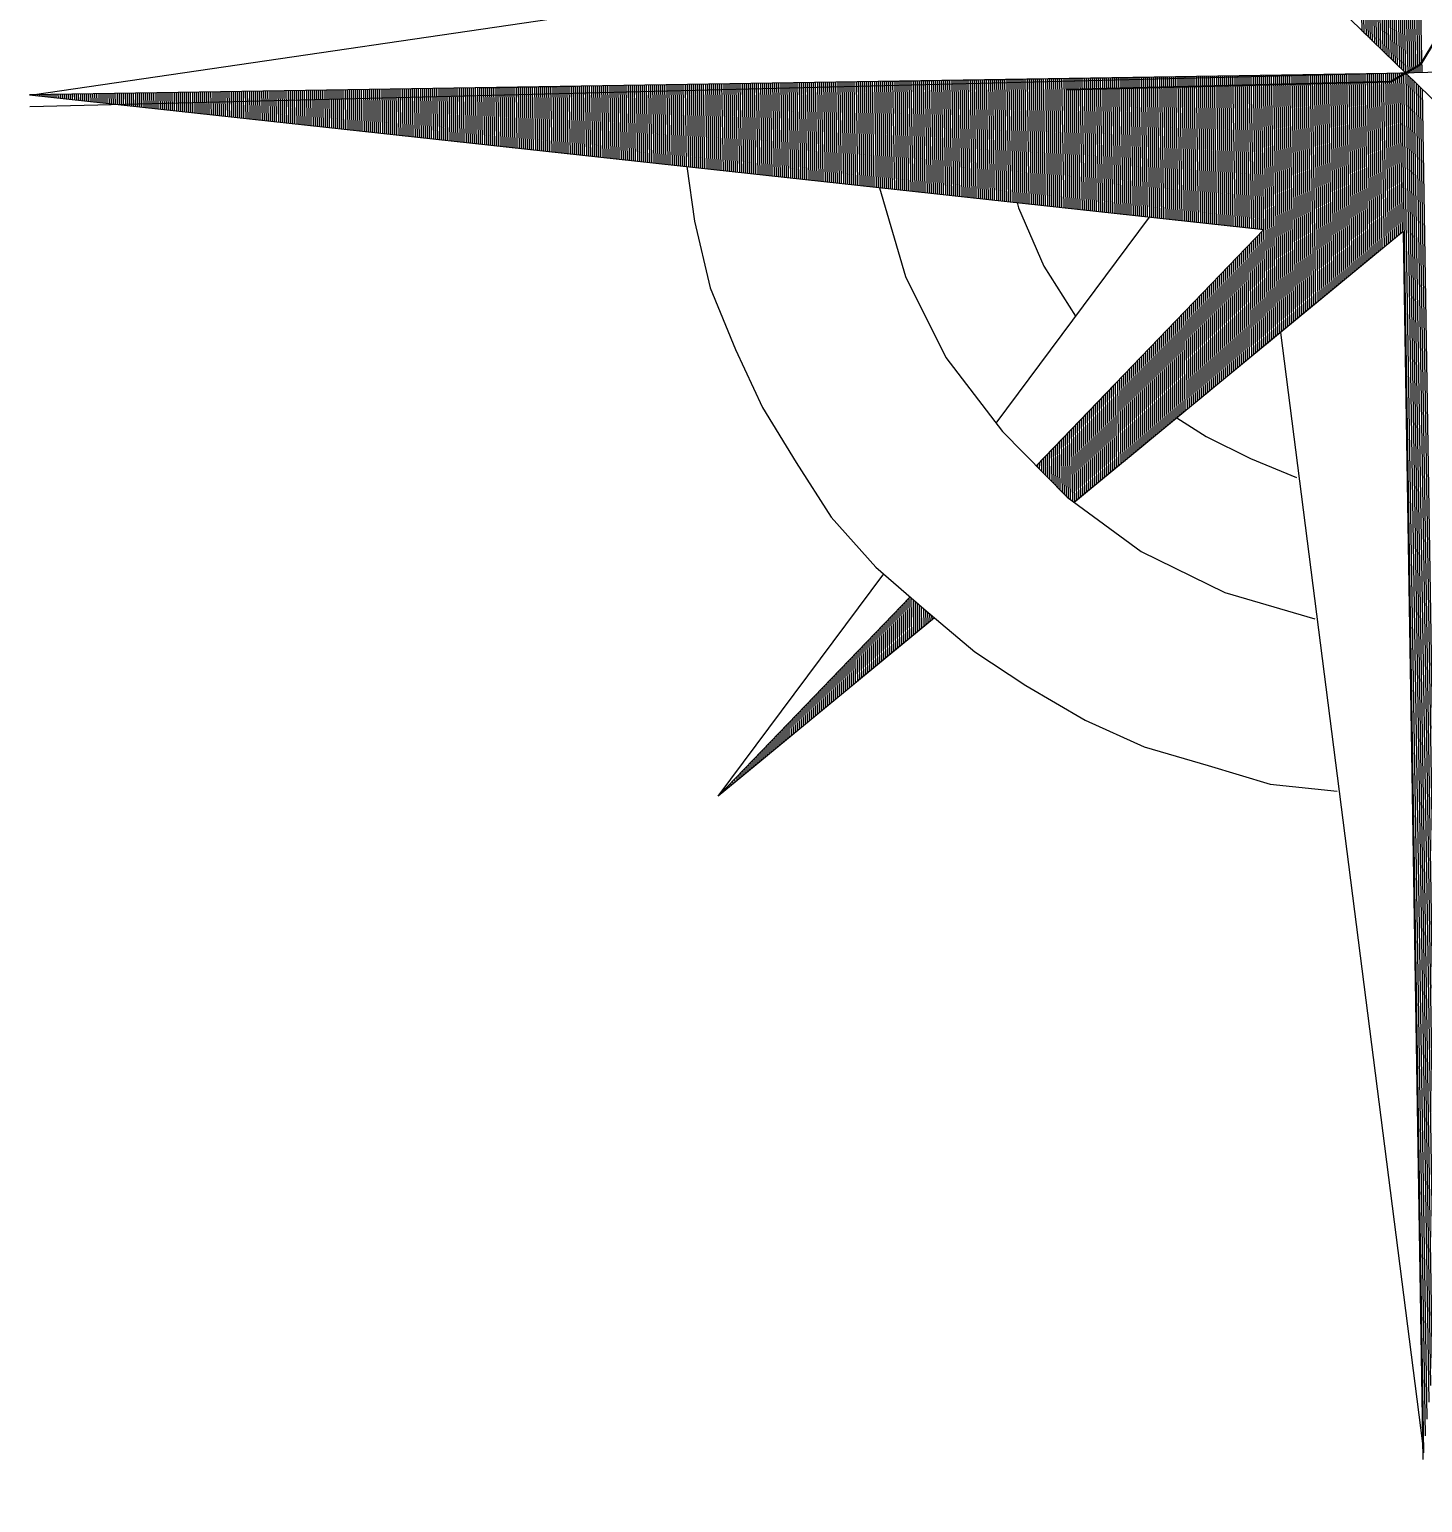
# Model space of a CAD drawing. Header units: metres. Extents: x -2639 to -2278, y 1912 to 2089.
# Drawn here: x -2399.15 to -2387.3, y 2036.83 to 2049.35 of the extents above; entities that cross this region are included whole.
import ezdxf

# ---------------------------------------------------------------- set-up
doc = ezdxf.new("R2010")
doc.units = ezdxf.units.M
for name, color, linetype in [('02', 2, 'Continuous'), ('4', 5, 'Continuous'), ('CONTORNO', 3, 'Continuous')]:
    doc.layers.add(name, color=color, linetype=linetype)
doc.layers.add('PLUMA-01', color=9, linetype='Continuous', lineweight=9)
doc.styles.add('ARIAL NARROW', font='ARIALN.TTF')

# ---------------------------------------------------------------- blocks, each defined once
blk = doc.blocks.new('*X3')
at = {"color": 0}
for p, q in [((-1.57705, 3.045), (-1.476, 3.045)), ((-1.57606, 3.04375), (-1.476, 3.04375)), ((-1.57508, 3.0425), (-1.476, 3.0425)), ((-1.5741, 3.04125), (-1.476, 3.04125)), ((-1.57311, 3.04), (-1.476, 3.04)), ((-1.57213, 3.03875), (-1.476, 3.03875)), ((-2.30906, 3.03125), (-1.47982, 3.03125)), ((-2.29917, 3.03), (-1.48108, 3.03)), ((-2.28928, 3.02875), (-1.48233, 3.02875)), ((-1.57114, 3.0375), (-1.476, 3.0375)), ((-1.57016, 3.03625), (-1.476, 3.03625)), ((-1.56917, 3.035), (-1.47605, 3.035)), ((-1.56819, 3.03375), (-1.47731, 3.03375)), ((-1.5672, 3.0325), (-1.47857, 3.0325)), ((-2.27938, 3.0275), (-1.48359, 3.0275)), ((-2.26949, 3.02625), (-1.48484, 3.02625)), ((-2.25959, 3.025), (-1.4861, 3.025)), ((-2.2497, 3.02375), (-1.48735, 3.02375)), ((-2.23981, 3.0225), (-1.48861, 3.0225)), ((-2.22991, 3.02125), (-1.48987, 3.02125)), ((-2.22002, 3.02), (-1.49112, 3.02)), ((-2.21012, 3.01875), (-1.49238, 3.01875)), ((-2.20023, 3.0175), (-1.49363, 3.0175)), ((-2.19034, 3.01625), (-1.49489, 3.01625)), ((-2.18044, 3.015), (-1.49614, 3.015)), ((-2.17055, 3.01375), (-1.4974, 3.01375)), ((-2.16066, 3.0125), (-1.49866, 3.0125)), ((-2.15076, 3.01125), (-1.49991, 3.01125)), ((-2.14087, 3.01), (-1.50117, 3.01)), ((-2.13097, 3.00875), (-1.50242, 3.00875))]:
    blk.add_line(p, q, dxfattribs=at)
blk = doc.blocks.new('*X5')
at = {"color": 0}
for p, q in [((-1.47229, 3.03875), (-0.68077, 3.03875)), ((-1.47103, 3.04), (-0.6911, 3.04)), ((-1.46978, 3.04125), (-0.70142, 3.04125)), ((-1.46852, 3.0425), (-0.71175, 3.0425)), ((-1.46726, 3.04375), (-0.72208, 3.04375)), ((-1.46601, 3.045), (-0.73241, 3.045)), ((-1.476, 3.035), (-0.64979, 3.035)), ((-1.476, 3.03375), (-0.63946, 3.03375)), ((-1.476, 3.0325), (-0.62913, 3.0325)), ((-1.476, 3.03125), (-1.37835, 3.03125)), ((-1.476, 3.03), (-1.37735, 3.03)), ((-1.476, 3.02875), (-1.37635, 3.02875)), ((-1.4748, 3.03625), (-0.66011, 3.03625)), ((-1.47354, 3.0375), (-0.67044, 3.0375)), ((-1.476, 3.0275), (-1.37536, 3.0275)), ((-1.476, 3.02625), (-1.37436, 3.02625)), ((-1.476, 3.025), (-1.37336, 3.025)), ((-1.476, 3.02375), (-1.37236, 3.02375)), ((-1.476, 3.0225), (-1.37137, 3.0225)), ((-1.476, 3.02125), (-1.37037, 3.02125)), ((-1.476, 3.02), (-1.36937, 3.02)), ((-1.476, 3.01875), (-1.36837, 3.01875)), ((-1.476, 3.0175), (-1.36738, 3.0175)), ((-1.476, 3.01625), (-1.36638, 3.01625)), ((-1.476, 3.015), (-1.36538, 3.015)), ((-1.476, 3.01375), (-1.36438, 3.01375)), ((-1.476, 3.0125), (-1.36339, 3.0125)), ((-1.476, 3.01125), (-1.36239, 3.01125)), ((-1.476, 3.01), (-1.36139, 3.01)), ((-1.476, 3.00875), (-1.36039, 3.00875)), ((-1.476, 3.0075), (-1.3594, 3.0075)), ((-1.476, 3.00625), (-1.3584, 3.00625)), ((-1.476, 3.005), (-1.3574, 3.005)), ((-1.476, 3.00375), (-1.3564, 3.00375)), ((-1.476, 3.0025), (-1.35541, 3.0025)), ((-1.476, 3.00125), (-1.35441, 3.00125)), ((-1.476, 3), (-1.35341, 3)), ((-1.476, 2.99875), (-1.35241, 2.99875)), ((-1.476, 2.9975), (-1.35142, 2.9975)), ((-1.476, 2.99625), (-1.35042, 2.99625)), ((-1.476, 2.995), (-1.34942, 2.995)), ((-1.476, 2.99375), (-1.34842, 2.99375)), ((-1.476, 2.9925), (-1.34743, 2.9925)), ((-1.476, 2.99125), (-1.34643, 2.99125)), ((-1.476, 2.99), (-1.34543, 2.99)), ((-1.476, 2.98875), (-1.34443, 2.98875)), ((-1.476, 2.9875), (-1.34344, 2.9875)), ((-1.476, 2.98625), (-1.34244, 2.98625)), ((-1.476, 2.985), (-1.34144, 2.985)), ((-1.476, 2.98375), (-1.34044, 2.98375)), ((-1.476, 2.9825), (-1.33945, 2.9825)), ((-1.476, 2.98125), (-1.33845, 2.98125)), ((-1.476, 2.98), (-1.33745, 2.98)), ((-1.476, 2.97875), (-1.33645, 2.97875)), ((-1.476, 2.9775), (-1.33546, 2.9775)), ((-1.476, 2.97625), (-1.33446, 2.97625)), ((-1.476, 2.975), (-1.33346, 2.975)), ((-1.476, 2.97375), (-1.33246, 2.97375)), ((-1.476, 2.9725), (-1.33147, 2.9725)), ((-1.476, 2.97125), (-1.33047, 2.97125)), ((-1.476, 2.97), (-1.32947, 2.97)), ((-1.476, 2.96875), (-1.32847, 2.96875)), ((-1.476, 2.9675), (-1.32748, 2.9675)), ((-1.476, 2.96625), (-1.32648, 2.96625)), ((-1.476, 2.965), (-1.32548, 2.965)), ((-1.476, 2.96375), (-1.32448, 2.96375)), ((-1.476, 2.9625), (-1.32349, 2.9625)), ((-1.476, 2.96125), (-1.32249, 2.96125)), ((-1.476, 2.96), (-1.32149, 2.96)), ((-1.476, 2.95875), (-1.32049, 2.95875)), ((-1.476, 2.9575), (-1.3195, 2.9575)), ((-1.476, 2.95625), (-1.3185, 2.95625)), ((-1.476, 2.955), (-1.3175, 2.955)), ((-1.476, 2.95375), (-1.3165, 2.95375)), ((-1.476, 2.9525), (-1.31551, 2.9525)), ((-1.476, 2.95125), (-1.31451, 2.95125)), ((-1.476, 2.95), (-1.31351, 2.95)), ((-1.476, 2.94875), (-1.31251, 2.94875)), ((-1.476, 2.9475), (-1.31152, 2.9475)), ((-1.476, 2.94625), (-1.38136, 2.94625)), ((-1.476, 2.945), (-1.38151, 2.945)), ((-1.476, 2.94375), (-1.38167, 2.94375)), ((-1.476, 2.9425), (-1.38183, 2.9425)), ((-1.476, 2.94125), (-1.38198, 2.94125)), ((-1.476, 2.94), (-1.38214, 2.94)), ((-1.476, 2.93875), (-1.3823, 2.93875)), ((-1.38107, 2.94625), (-1.31052, 2.94625)), ((-1.37981, 2.945), (-1.30952, 2.945)), ((-1.37855, 2.94375), (-1.30852, 2.94375)), ((-1.3773, 2.9425), (-1.30753, 2.9425)), ((-1.37604, 2.94125), (-1.30653, 2.94125)), ((-1.37478, 2.94), (-1.30553, 2.94)), ((-1.37353, 2.93875), (-1.30453, 2.93875)), ((-1.476, 2.9375), (-1.38245, 2.9375)), ((-1.476, 2.93625), (-1.38261, 2.93625)), ((-1.476, 2.935), (-1.38277, 2.935)), ((-1.476, 2.93375), (-1.38292, 2.93375)), ((-1.476, 2.9325), (-1.38308, 2.9325)), ((-1.476, 2.93125), (-1.38323, 2.93125)), ((-1.476, 2.93), (-1.38339, 2.93)), ((-1.37227, 2.9375), (-1.30354, 2.9375)), ((-1.37101, 2.93625), (-1.30254, 2.93625)), ((-1.36976, 2.935), (-1.30154, 2.935)), ((-1.3685, 2.93375), (-1.30054, 2.93375)), ((-1.36724, 2.9325), (-1.29955, 2.9325)), ((-1.36599, 2.93125), (-1.29855, 2.93125)), ((-1.36473, 2.93), (-1.29755, 2.93)), ((-1.476, 2.92875), (-1.38355, 2.92875)), ((-1.476, 2.9275), (-1.3837, 2.9275)), ((-1.476, 2.92625), (-1.38386, 2.92625)), ((-1.476, 2.925), (-1.38402, 2.925)), ((-1.476, 2.92375), (-1.38417, 2.92375)), ((-1.476, 2.9225), (-1.38433, 2.9225)), ((-1.476, 2.92125), (-1.38449, 2.92125)), ((-1.36347, 2.92875), (-1.29655, 2.92875)), ((-1.36222, 2.9275), (-1.29556, 2.9275)), ((-1.36096, 2.92625), (-1.29456, 2.92625)), ((-1.3597, 2.925), (-1.29356, 2.925)), ((-1.35845, 2.92375), (-1.29256, 2.92375)), ((-1.35719, 2.9225), (-1.29157, 2.9225)), ((-1.35593, 2.92125), (-1.29057, 2.92125)), ((-1.476, 2.92), (-1.38464, 2.92)), ((-1.476, 2.91875), (-1.3848, 2.91875)), ((-1.476, 2.9175), (-1.38496, 2.9175)), ((-1.476, 2.91625), (-1.38511, 2.91625)), ((-1.476, 2.915), (-1.38527, 2.915)), ((-1.476, 2.91375), (-1.38542, 2.91375)), ((-1.476, 2.9125), (-1.38558, 2.9125)), ((-1.476, 2.91125), (-1.38574, 2.91125)), ((-1.35468, 2.92), (-1.28957, 2.92)), ((-1.35342, 2.91875), (-1.28857, 2.91875)), ((-1.35216, 2.9175), (-1.28758, 2.9175)), ((-1.35091, 2.91625), (-1.28658, 2.91625)), ((-1.34965, 2.915), (-1.28558, 2.915)), ((-1.34839, 2.91375), (-1.28458, 2.91375)), ((-1.34714, 2.9125), (-1.28359, 2.9125)), ((-1.34588, 2.91125), (-1.28259, 2.91125)), ((-1.476, 2.91), (-1.38589, 2.91)), ((-1.476, 2.90875), (-1.38605, 2.90875)), ((-1.476, 2.9075), (-1.38621, 2.9075)), ((-1.476, 2.90625), (-1.38636, 2.90625)), ((-1.476, 2.905), (-1.38652, 2.905)), ((-1.476, 2.90375), (-1.38668, 2.90375)), ((-1.476, 2.9025), (-1.38683, 2.9025)), ((-1.34462, 2.91), (-1.28159, 2.91)), ((-1.34337, 2.90875), (-1.28059, 2.90875)), ((-1.34211, 2.9075), (-1.2796, 2.9075)), ((-1.34085, 2.90625), (-1.2786, 2.90625)), ((-1.3396, 2.905), (-1.2776, 2.905)), ((-1.33834, 2.90375), (-1.2766, 2.90375)), ((-1.33708, 2.9025), (-1.27561, 2.9025)), ((-1.476, 2.90125), (-1.38699, 2.90125)), ((-1.476, 2.9), (-1.38715, 2.9)), ((-1.476, 2.89875), (-1.3873, 2.89875)), ((-1.476, 2.8975), (-1.38746, 2.8975)), ((-1.476, 2.89625), (-1.38761, 2.89625)), ((-1.476, 2.895), (-1.38777, 2.895)), ((-1.476, 2.89375), (-1.38793, 2.89375)), ((-1.33583, 2.90125), (-1.27461, 2.90125)), ((-1.33457, 2.9), (-1.27361, 2.9)), ((-1.33331, 2.89875), (-1.27261, 2.89875)), ((-1.33206, 2.8975), (-1.27162, 2.8975)), ((-1.3308, 2.89625), (-1.27062, 2.89625)), ((-1.32954, 2.895), (-1.26962, 2.895)), ((-1.32829, 2.89375), (-1.26862, 2.89375)), ((-1.476, 2.8925), (-1.38808, 2.8925)), ((-1.476, 2.89125), (-1.38824, 2.89125)), ((-1.476, 2.89), (-1.3884, 2.89)), ((-1.476, 2.88875), (-1.38855, 2.88875)), ((-1.476, 2.8875), (-1.38871, 2.8875)), ((-1.476, 2.88625), (-1.38887, 2.88625)), ((-1.476, 2.885), (-1.38902, 2.885)), ((-1.32703, 2.8925), (-1.26763, 2.8925)), ((-1.32577, 2.89125), (-1.26663, 2.89125)), ((-1.32452, 2.89), (-1.26563, 2.89)), ((-1.32326, 2.88875), (-1.26463, 2.88875)), ((-1.322, 2.8875), (-1.26364, 2.8875)), ((-1.32075, 2.88625), (-1.26264, 2.88625)), ((-1.31949, 2.885), (-1.26164, 2.885)), ((-1.476, 2.88375), (-1.38918, 2.88375)), ((-1.476, 2.8825), (-1.38934, 2.8825)), ((-1.476, 2.88125), (-1.38949, 2.88125)), ((-1.476, 2.88), (-1.38965, 2.88)), ((-1.476, 2.87875), (-1.3898, 2.87875)), ((-1.476, 2.8775), (-1.38996, 2.8775)), ((-1.476, 2.87625), (-1.39012, 2.87625)), ((-1.31823, 2.88375), (-1.26064, 2.88375)), ((-1.31698, 2.8825), (-1.25965, 2.8825)), ((-1.31572, 2.88125), (-1.25865, 2.88125)), ((-1.31446, 2.88), (-1.25765, 2.88)), ((-1.31321, 2.87875), (-1.25665, 2.87875)), ((-1.31195, 2.8775), (-1.25566, 2.8775)), ((-1.31069, 2.87625), (-1.25466, 2.87625)), ((-1.476, 2.875), (-1.39027, 2.875)), ((-1.476, 2.87375), (-1.39043, 2.87375)), ((-1.476, 2.8725), (-1.39059, 2.8725)), ((-1.476, 2.87125), (-1.39074, 2.87125)), ((-1.476, 2.87), (-1.3909, 2.87)), ((-1.476, 2.86875), (-1.39106, 2.86875)), ((-1.476, 2.8675), (-1.39121, 2.8675)), ((-1.476, 2.86625), (-1.39137, 2.86625)), ((-1.30944, 2.875), (-1.25366, 2.875)), ((-1.30818, 2.87375), (-1.25266, 2.87375)), ((-1.30692, 2.8725), (-1.25167, 2.8725)), ((-1.30567, 2.87125), (-1.25067, 2.87125)), ((-1.30441, 2.87), (-1.24967, 2.87)), ((-1.30315, 2.86875), (-1.24867, 2.86875)), ((-1.3019, 2.8675), (-1.24768, 2.8675)), ((-1.30064, 2.86625), (-1.24668, 2.86625)), ((-1.476, 2.865), (-1.39153, 2.865)), ((-1.476, 2.86375), (-1.39168, 2.86375)), ((-1.476, 2.8625), (-1.39184, 2.8625)), ((-1.476, 2.86125), (-1.39199, 2.86125)), ((-1.476, 2.86), (-1.39215, 2.86)), ((-1.476, 2.85875), (-1.39231, 2.85875)), ((-1.476, 2.8575), (-1.39246, 2.8575)), ((-1.29938, 2.865), (-1.24568, 2.865)), ((-1.29813, 2.86375), (-1.24468, 2.86375)), ((-1.29687, 2.8625), (-1.24369, 2.8625)), ((-1.29561, 2.86125), (-1.24269, 2.86125)), ((-1.29436, 2.86), (-1.24169, 2.86)), ((-1.2931, 2.85875), (-1.24069, 2.85875)), ((-1.29184, 2.8575), (-1.2397, 2.8575)), ((-1.476, 2.85625), (-1.39262, 2.85625)), ((-1.476, 2.855), (-1.39278, 2.855)), ((-1.476, 2.85375), (-1.39293, 2.85375)), ((-1.476, 2.8525), (-1.39309, 2.8525)), ((-1.476, 2.85125), (-1.39325, 2.85125)), ((-1.476, 2.85), (-1.3934, 2.85)), ((-1.476, 2.84875), (-1.39356, 2.84875)), ((-1.29059, 2.85625), (-1.2387, 2.85625)), ((-1.28933, 2.855), (-1.2377, 2.855)), ((-1.28807, 2.85375), (-1.2367, 2.85375)), ((-1.28682, 2.8525), (-1.23571, 2.8525)), ((-1.28556, 2.85125), (-1.23471, 2.85125)), ((-1.2843, 2.85), (-1.23371, 2.85)), ((-1.28305, 2.84875), (-1.23271, 2.84875)), ((-1.476, 2.8475), (-1.39372, 2.8475)), ((-1.476, 2.84625), (-1.39387, 2.84625)), ((-1.476, 2.845), (-1.39403, 2.845)), ((-1.476, 2.84375), (-1.39418, 2.84375)), ((-1.476, 2.8425), (-1.39434, 2.8425)), ((-1.476, 2.84125), (-1.3945, 2.84125)), ((-1.476, 2.84), (-1.39465, 2.84)), ((-1.28179, 2.8475), (-1.23172, 2.8475)), ((-1.28053, 2.84625), (-1.23072, 2.84625)), ((-1.27928, 2.845), (-1.22972, 2.845)), ((-1.27802, 2.84375), (-1.22872, 2.84375)), ((-1.27676, 2.8425), (-1.22773, 2.8425)), ((-1.27551, 2.84125), (-1.22673, 2.84125)), ((-1.27425, 2.84), (-1.22573, 2.84)), ((-1.476, 2.83875), (-1.39481, 2.83875)), ((-1.476, 2.8375), (-1.39497, 2.8375)), ((-1.476, 2.83625), (-1.39512, 2.83625)), ((-1.476, 2.835), (-1.39528, 2.835)), ((-1.476, 2.83375), (-1.39544, 2.83375)), ((-1.476, 2.8325), (-1.39559, 2.8325)), ((-1.476, 2.83125), (-1.39575, 2.83125)), ((-1.476, 2.83), (-1.39591, 2.83)), ((-1.27299, 2.83875), (-1.22473, 2.83875)), ((-1.27174, 2.8375), (-1.22374, 2.8375)), ((-1.27048, 2.83625), (-1.22274, 2.83625)), ((-1.26922, 2.835), (-1.22174, 2.835)), ((-1.26797, 2.83375), (-1.22074, 2.83375)), ((-1.26671, 2.8325), (-1.21975, 2.8325)), ((-1.26545, 2.83125), (-1.21875, 2.83125)), ((-1.2642, 2.83), (-1.21775, 2.83)), ((-1.476, 2.82875), (-1.39606, 2.82875)), ((-1.476, 2.8275), (-1.39622, 2.8275)), ((-1.476, 2.82625), (-1.39637, 2.82625)), ((-1.476, 2.825), (-1.39653, 2.825)), ((-1.476, 2.82375), (-1.39669, 2.82375)), ((-1.476, 2.8225), (-1.39684, 2.8225)), ((-1.476, 2.82125), (-1.397, 2.82125)), ((-1.26294, 2.82875), (-1.21675, 2.82875)), ((-1.26168, 2.8275), (-1.21576, 2.8275)), ((-1.26043, 2.82625), (-1.21654, 2.82625)), ((-1.25917, 2.825), (-1.21749, 2.825)), ((-1.25791, 2.82375), (-1.21843, 2.82375)), ((-1.25666, 2.8225), (-1.21953, 2.8225)), ((-1.2554, 2.82125), (-1.22084, 2.82125)), ((-1.476, 2.82), (-1.39716, 2.82)), ((-1.476, 2.81875), (-1.39731, 2.81875)), ((-1.476, 2.8175), (-1.39747, 2.8175)), ((-1.476, 2.81625), (-1.39763, 2.81625)), ((-1.476, 2.815), (-1.39778, 2.815)), ((-1.476, 2.81375), (-1.39794, 2.81375)), ((-1.476, 2.8125), (-1.3981, 2.8125)), ((-1.25414, 2.82), (-1.22215, 2.82)), ((-1.25289, 2.81875), (-1.22347, 2.81875)), ((-1.25163, 2.8175), (-1.22478, 2.8175)), ((-1.25037, 2.81625), (-1.2261, 2.81625)), ((-1.24912, 2.815), (-1.22741, 2.815)), ((-1.24786, 2.81375), (-1.22872, 2.81375)), ((-1.2466, 2.8125), (-1.23004, 2.8125)), ((-1.476, 2.81125), (-1.39825, 2.81125)), ((-1.476, 2.81), (-1.39841, 2.81)), ((-1.476, 2.80875), (-1.39856, 2.80875)), ((-1.476, 2.8075), (-1.39872, 2.8075)), ((-1.476, 2.80625), (-1.39888, 2.80625)), ((-1.476, 2.805), (-1.39903, 2.805)), ((-1.476, 2.80375), (-1.39919, 2.80375)), ((-1.24535, 2.81125), (-1.23135, 2.81125)), ((-1.24409, 2.81), (-1.23267, 2.81)), ((-1.24283, 2.80875), (-1.23398, 2.80875)), ((-1.24158, 2.8075), (-1.23529, 2.8075)), ((-1.24032, 2.80625), (-1.23661, 2.80625)), ((-1.23906, 2.805), (-1.23792, 2.805)), ((-1.476, 2.8025), (-1.39935, 2.8025)), ((-1.476, 2.80125), (-1.3995, 2.80125)), ((-1.476, 2.8), (-1.39966, 2.8)), ((-1.476, 2.79875), (-1.39982, 2.79875)), ((-1.476, 2.7975), (-1.39997, 2.7975)), ((-1.476, 2.79625), (-1.40013, 2.79625)), ((-1.476, 2.795), (-1.40029, 2.795)), ((-1.476, 2.79375), (-1.40044, 2.79375)), ((-1.476, 2.7925), (-1.4006, 2.7925)), ((-1.476, 2.79125), (-1.40076, 2.79125)), ((-1.476, 2.79), (-1.40091, 2.79)), ((-1.476, 2.78875), (-1.40107, 2.78875)), ((-1.476, 2.7875), (-1.40122, 2.7875)), ((-1.476, 2.78625), (-1.40138, 2.78625)), ((-1.476, 2.785), (-1.40154, 2.785)), ((-1.476, 2.78375), (-1.40169, 2.78375)), ((-1.476, 2.7825), (-1.40185, 2.7825)), ((-1.476, 2.78125), (-1.40201, 2.78125)), ((-1.476, 2.78), (-1.40216, 2.78)), ((-1.476, 2.77875), (-1.40232, 2.77875)), ((-1.476, 2.7775), (-1.40248, 2.7775)), ((-1.476, 2.77625), (-1.40263, 2.77625)), ((-1.476, 2.775), (-1.40279, 2.775)), ((-1.476, 2.77375), (-1.40295, 2.77375)), ((-1.476, 2.7725), (-1.4031, 2.7725)), ((-1.476, 2.77125), (-1.40326, 2.77125)), ((-1.476, 2.77), (-1.40341, 2.77)), ((-1.476, 2.76875), (-1.40357, 2.76875)), ((-1.476, 2.7675), (-1.40373, 2.7675)), ((-1.476, 2.76625), (-1.40388, 2.76625)), ((-1.476, 2.765), (-1.40404, 2.765)), ((-1.476, 2.76375), (-1.4042, 2.76375)), ((-1.476, 2.7625), (-1.40435, 2.7625)), ((-1.476, 2.76125), (-1.40451, 2.76125)), ((-1.476, 2.76), (-1.40467, 2.76)), ((-1.476, 2.75875), (-1.40482, 2.75875)), ((-1.476, 2.7575), (-1.40498, 2.7575)), ((-1.476, 2.75625), (-1.40514, 2.75625)), ((-1.476, 2.755), (-1.40529, 2.755)), ((-1.476, 2.75375), (-1.40545, 2.75375)), ((-1.476, 2.7525), (-1.4056, 2.7525)), ((-1.476, 2.75125), (-1.40576, 2.75125)), ((-1.476, 2.75), (-1.40592, 2.75)), ((-1.476, 2.74875), (-1.40607, 2.74875)), ((-1.476, 2.7475), (-1.40623, 2.7475)), ((-1.476, 2.74625), (-1.40639, 2.74625)), ((-1.476, 2.745), (-1.40654, 2.745)), ((-1.476, 2.74375), (-1.4067, 2.74375)), ((-1.476, 2.7425), (-1.40686, 2.7425)), ((-1.476, 2.74125), (-1.40701, 2.74125)), ((-1.476, 2.74), (-1.40717, 2.74)), ((-1.14677, 2.74), (-1.14593, 2.74)), ((-1.476, 2.73875), (-1.40733, 2.73875)), ((-1.476, 2.7375), (-1.40748, 2.7375)), ((-1.476, 2.73625), (-1.40764, 2.73625)), ((-1.476, 2.735), (-1.40779, 2.735)), ((-1.476, 2.73375), (-1.40795, 2.73375)), ((-1.476, 2.7325), (-1.40811, 2.7325)), ((-1.476, 2.73125), (-1.40826, 2.73125)), ((-1.15447, 2.73125), (-1.13895, 2.73125)), ((-1.15334, 2.7325), (-1.13995, 2.7325)), ((-1.15222, 2.73375), (-1.14094, 2.73375)), ((-1.15113, 2.735), (-1.14194, 2.735)), ((-1.15004, 2.73625), (-1.14294, 2.73625)), ((-1.14895, 2.7375), (-1.14394, 2.7375)), ((-1.14786, 2.73875), (-1.14493, 2.73875)), ((-1.476, 2.73), (-1.40842, 2.73)), ((-1.476, 2.72875), (-1.40858, 2.72875)), ((-1.476, 2.7275), (-1.40873, 2.7275)), ((-1.476, 2.72625), (-1.40889, 2.72625)), ((-1.476, 2.725), (-1.40905, 2.725)), ((-1.476, 2.72375), (-1.4092, 2.72375)), ((-1.476, 2.7225), (-1.40936, 2.7225)), ((-1.15895, 2.72625), (-1.13496, 2.72625)), ((-1.15864, 2.725), (-1.13396, 2.725)), ((-1.15783, 2.7275), (-1.13596, 2.7275)), ((-1.15738, 2.72375), (-1.13296, 2.72375)), ((-1.15671, 2.72875), (-1.13695, 2.72875)), ((-1.15612, 2.7225), (-1.13197, 2.7225)), ((-1.15559, 2.73), (-1.13795, 2.73)), ((-1.476, 2.72125), (-1.40952, 2.72125)), ((-1.476, 2.72), (-1.40967, 2.72)), ((-1.476, 2.71875), (-1.40983, 2.71875)), ((-1.476, 2.7175), (-1.40998, 2.7175)), ((-1.476, 2.71625), (-1.41014, 2.71625)), ((-1.476, 2.715), (-1.4103, 2.715)), ((-1.476, 2.71375), (-1.41045, 2.71375)), ((-1.476, 2.7125), (-1.41061, 2.7125)), ((-1.15487, 2.72125), (-1.13097, 2.72125)), ((-1.15361, 2.72), (-1.12997, 2.72)), ((-1.15235, 2.71875), (-1.12897, 2.71875)), ((-1.1511, 2.7175), (-1.12798, 2.7175)), ((-1.14984, 2.71625), (-1.12698, 2.71625)), ((-1.14858, 2.715), (-1.12598, 2.715)), ((-1.14733, 2.71375), (-1.12498, 2.71375)), ((-1.14607, 2.7125), (-1.12399, 2.7125)), ((-1.476, 2.71125), (-1.41077, 2.71125)), ((-1.476, 2.71), (-1.41092, 2.71)), ((-1.476, 2.70875), (-1.41108, 2.70875)), ((-1.476, 2.7075), (-1.41124, 2.7075)), ((-1.476, 2.70625), (-1.41139, 2.70625)), ((-1.476, 2.705), (-1.41155, 2.705)), ((-1.476, 2.70375), (-1.41171, 2.70375)), ((-1.14481, 2.71125), (-1.12299, 2.71125)), ((-1.14356, 2.71), (-1.12199, 2.71)), ((-1.1423, 2.70875), (-1.12099, 2.70875)), ((-1.14104, 2.7075), (-1.12, 2.7075)), ((-1.13979, 2.70625), (-1.119, 2.70625)), ((-1.13853, 2.705), (-1.118, 2.705)), ((-1.13727, 2.70375), (-1.117, 2.70375)), ((-1.476, 2.7025), (-1.41186, 2.7025)), ((-1.476, 2.70125), (-1.41202, 2.70125)), ((-1.476, 2.7), (-1.41217, 2.7)), ((-1.476, 2.69875), (-1.41233, 2.69875)), ((-1.476, 2.6975), (-1.41249, 2.6975)), ((-1.476, 2.69625), (-1.41264, 2.69625)), ((-1.476, 2.695), (-1.4128, 2.695)), ((-1.13602, 2.7025), (-1.11601, 2.7025)), ((-1.13476, 2.70125), (-1.11501, 2.70125)), ((-1.1335, 2.7), (-1.11401, 2.7)), ((-1.13225, 2.69875), (-1.11301, 2.69875)), ((-1.13099, 2.6975), (-1.11202, 2.6975)), ((-1.12973, 2.69625), (-1.11102, 2.69625)), ((-1.12848, 2.695), (-1.11002, 2.695)), ((-1.476, 2.69375), (-1.41296, 2.69375)), ((-1.476, 2.6925), (-1.41311, 2.6925)), ((-1.476, 2.69125), (-1.41327, 2.69125)), ((-1.476, 2.69), (-1.41343, 2.69)), ((-1.476, 2.68875), (-1.41358, 2.68875)), ((-1.476, 2.6875), (-1.41374, 2.6875)), ((-1.476, 2.68625), (-1.4139, 2.68625)), ((-1.12722, 2.69375), (-1.10902, 2.69375)), ((-1.12596, 2.6925), (-1.10803, 2.6925)), ((-1.12471, 2.69125), (-1.10703, 2.69125)), ((-1.12345, 2.69), (-1.10603, 2.69)), ((-1.12219, 2.68875), (-1.10503, 2.68875)), ((-1.12094, 2.6875), (-1.10404, 2.6875)), ((-1.11968, 2.68625), (-1.10304, 2.68625)), ((-1.476, 2.685), (-1.41405, 2.685)), ((-1.476, 2.68375), (-1.41421, 2.68375)), ((-1.476, 2.6825), (-1.41436, 2.6825)), ((-1.476, 2.68125), (-1.41452, 2.68125)), ((-1.476, 2.68), (-1.41468, 2.68)), ((-1.476, 2.67875), (-1.41483, 2.67875)), ((-1.476, 2.6775), (-1.41499, 2.6775)), ((-1.476, 2.67625), (-1.41515, 2.67625)), ((-1.11842, 2.685), (-1.10204, 2.685)), ((-1.11717, 2.68375), (-1.10104, 2.68375)), ((-1.11591, 2.6825), (-1.10005, 2.6825)), ((-1.11465, 2.68125), (-1.09905, 2.68125)), ((-1.1134, 2.68), (-1.09805, 2.68)), ((-1.11214, 2.67875), (-1.09705, 2.67875)), ((-1.11088, 2.6775), (-1.09606, 2.6775)), ((-1.10963, 2.67625), (-1.09506, 2.67625)), ((-1.476, 2.675), (-1.4153, 2.675)), ((-1.476, 2.67375), (-1.41546, 2.67375)), ((-1.476, 2.6725), (-1.41562, 2.6725)), ((-1.476, 2.67125), (-1.41577, 2.67125)), ((-1.476, 2.67), (-1.41593, 2.67)), ((-1.476, 2.66875), (-1.41609, 2.66875)), ((-1.476, 2.6675), (-1.41624, 2.6675)), ((-1.10837, 2.675), (-1.09406, 2.675)), ((-1.10711, 2.67375), (-1.09306, 2.67375)), ((-1.10586, 2.6725), (-1.09207, 2.6725)), ((-1.1046, 2.67125), (-1.09107, 2.67125)), ((-1.10334, 2.67), (-1.09007, 2.67)), ((-1.10209, 2.66875), (-1.08907, 2.66875)), ((-1.10083, 2.6675), (-1.08808, 2.6675)), ((-1.476, 2.66625), (-1.4164, 2.66625)), ((-1.476, 2.665), (-1.41655, 2.665)), ((-1.476, 2.66375), (-1.41671, 2.66375)), ((-1.476, 2.6625), (-1.41687, 2.6625)), ((-1.476, 2.66125), (-1.41702, 2.66125)), ((-1.476, 2.66), (-1.41718, 2.66)), ((-1.476, 2.65875), (-1.41734, 2.65875)), ((-1.09957, 2.66625), (-1.08708, 2.66625)), ((-1.09831, 2.665), (-1.08608, 2.665)), ((-1.09706, 2.66375), (-1.08508, 2.66375)), ((-1.0958, 2.6625), (-1.08409, 2.6625)), ((-1.09454, 2.66125), (-1.08309, 2.66125)), ((-1.09329, 2.66), (-1.08209, 2.66)), ((-1.09203, 2.65875), (-1.08109, 2.65875)), ((-1.476, 2.6575), (-1.41749, 2.6575)), ((-1.476, 2.65625), (-1.41765, 2.65625)), ((-1.476, 2.655), (-1.41781, 2.655)), ((-1.476, 2.65375), (-1.41796, 2.65375)), ((-1.476, 2.6525), (-1.41812, 2.6525)), ((-1.476, 2.65125), (-1.41828, 2.65125)), ((-1.476, 2.65), (-1.41843, 2.65)), ((-1.09077, 2.6575), (-1.0801, 2.6575)), ((-1.08952, 2.65625), (-1.0791, 2.65625)), ((-1.08826, 2.655), (-1.0781, 2.655)), ((-1.087, 2.65375), (-1.0771, 2.65375)), ((-1.08575, 2.6525), (-1.07611, 2.6525)), ((-1.08449, 2.65125), (-1.07511, 2.65125)), ((-1.08323, 2.65), (-1.07411, 2.65)), ((-1.476, 2.64875), (-1.41859, 2.64875)), ((-1.476, 2.6475), (-1.41874, 2.6475)), ((-1.476, 2.64625), (-1.4189, 2.64625)), ((-1.476, 2.645), (-1.41906, 2.645)), ((-1.476, 2.64375), (-1.41921, 2.64375)), ((-1.476, 2.6425), (-1.41937, 2.6425)), ((-1.476, 2.64125), (-1.41953, 2.64125)), ((-1.476, 2.64), (-1.41968, 2.64)), ((-1.08198, 2.64875), (-1.07311, 2.64875)), ((-1.08072, 2.6475), (-1.07212, 2.6475)), ((-1.07946, 2.64625), (-1.07112, 2.64625)), ((-1.07821, 2.645), (-1.07012, 2.645)), ((-1.07695, 2.64375), (-1.06912, 2.64375)), ((-1.07569, 2.6425), (-1.06813, 2.6425)), ((-1.07444, 2.64125), (-1.06713, 2.64125)), ((-1.07318, 2.64), (-1.06613, 2.64)), ((-1.476, 2.63875), (-1.41984, 2.63875)), ((-1.476, 2.6375), (-1.42, 2.6375)), ((-1.476, 2.63625), (-1.42015, 2.63625)), ((-1.476, 2.635), (-1.42031, 2.635)), ((-1.476, 2.63375), (-1.42047, 2.63375)), ((-1.476, 2.6325), (-1.42062, 2.6325)), ((-1.476, 2.63125), (-1.42078, 2.63125)), ((-1.07192, 2.63875), (-1.06513, 2.63875)), ((-1.07067, 2.6375), (-1.06414, 2.6375)), ((-1.06941, 2.63625), (-1.06314, 2.63625)), ((-1.06815, 2.635), (-1.06214, 2.635)), ((-1.0669, 2.63375), (-1.06114, 2.63375)), ((-1.06564, 2.6325), (-1.06015, 2.6325)), ((-1.06438, 2.63125), (-1.05915, 2.63125)), ((-1.476, 2.63), (-1.42094, 2.63)), ((-1.476, 2.62875), (-1.42109, 2.62875)), ((-1.476, 2.6275), (-1.42125, 2.6275)), ((-1.476, 2.62625), (-1.4214, 2.62625)), ((-1.476, 2.625), (-1.42156, 2.625)), ((-1.476, 2.62375), (-1.42172, 2.62375)), ((-1.476, 2.6225), (-1.42187, 2.6225)), ((-1.06313, 2.63), (-1.05815, 2.63)), ((-1.06187, 2.62875), (-1.05715, 2.62875)), ((-1.06061, 2.6275), (-1.05616, 2.6275)), ((-1.05936, 2.62625), (-1.05516, 2.62625)), ((-1.0581, 2.625), (-1.05416, 2.625)), ((-1.05684, 2.62375), (-1.05316, 2.62375)), ((-1.05559, 2.6225), (-1.05217, 2.6225)), ((-1.476, 2.62125), (-1.42203, 2.62125)), ((-1.476, 2.62), (-1.42219, 2.62)), ((-1.476, 2.61875), (-1.42234, 2.61875)), ((-1.476, 2.6175), (-1.4225, 2.6175)), ((-1.476, 2.61625), (-1.42266, 2.61625)), ((-1.476, 2.615), (-1.42281, 2.615)), ((-1.476, 2.61375), (-1.42297, 2.61375)), ((-1.05433, 2.62125), (-1.05117, 2.62125)), ((-1.05307, 2.62), (-1.05017, 2.62)), ((-1.05182, 2.61875), (-1.04917, 2.61875)), ((-1.05056, 2.6175), (-1.04818, 2.6175)), ((-1.0493, 2.61625), (-1.04718, 2.61625)), ((-1.04805, 2.615), (-1.04618, 2.615)), ((-1.04679, 2.61375), (-1.04518, 2.61375)), ((-1.476, 2.6125), (-1.42313, 2.6125)), ((-1.476, 2.61125), (-1.42328, 2.61125)), ((-1.476, 2.61), (-1.42344, 2.61)), ((-1.476, 2.60875), (-1.42359, 2.60875)), ((-1.476, 2.6075), (-1.42375, 2.6075)), ((-1.476, 2.60625), (-1.42391, 2.60625)), ((-1.476, 2.605), (-1.42406, 2.605)), ((-1.04553, 2.6125), (-1.04419, 2.6125)), ((-1.04428, 2.61125), (-1.04319, 2.61125)), ((-1.04302, 2.61), (-1.04219, 2.61)), ((-1.04176, 2.60875), (-1.04119, 2.60875)), ((-1.04051, 2.6075), (-1.0402, 2.6075)), ((-1.03925, 2.60625), (-1.0392, 2.60625)), ((-1.476, 2.60375), (-1.42422, 2.60375)), ((-1.476, 2.6025), (-1.42438, 2.6025)), ((-1.476, 2.60125), (-1.42453, 2.60125)), ((-1.476, 2.6), (-1.42469, 2.6)), ((-1.476, 2.59875), (-1.42485, 2.59875)), ((-1.476, 2.5975), (-1.425, 2.5975)), ((-1.476, 2.59625), (-1.42516, 2.59625)), ((-1.476, 2.595), (-1.42532, 2.595)), ((-1.476, 2.59375), (-1.42547, 2.59375)), ((-1.476, 2.5925), (-1.42563, 2.5925)), ((-1.476, 2.59125), (-1.42578, 2.59125)), ((-1.476, 2.59), (-1.42594, 2.59)), ((-1.476, 2.58875), (-1.4261, 2.58875)), ((-1.476, 2.5875), (-1.42625, 2.5875)), ((-1.476, 2.58625), (-1.42641, 2.58625)), ((-1.476, 2.585), (-1.42657, 2.585)), ((-1.476, 2.58375), (-1.42672, 2.58375)), ((-1.476, 2.5825), (-1.42688, 2.5825)), ((-1.476, 2.58125), (-1.42704, 2.58125)), ((-1.476, 2.58), (-1.42719, 2.58)), ((-1.476, 2.57875), (-1.42735, 2.57875)), ((-1.476, 2.5775), (-1.42751, 2.5775)), ((-1.476, 2.57625), (-1.42766, 2.57625)), ((-1.476, 2.575), (-1.42782, 2.575)), ((-1.476, 2.57375), (-1.42797, 2.57375)), ((-1.476, 2.5725), (-1.42813, 2.5725)), ((-1.476, 2.57125), (-1.42829, 2.57125)), ((-1.476, 2.57), (-1.42844, 2.57)), ((-1.476, 2.56875), (-1.4286, 2.56875)), ((-1.476, 2.5675), (-1.42876, 2.5675)), ((-1.476, 2.56625), (-1.42891, 2.56625)), ((-1.476, 2.565), (-1.42907, 2.565)), ((-1.476, 2.56375), (-1.42923, 2.56375)), ((-1.476, 2.5625), (-1.42938, 2.5625)), ((-1.476, 2.56125), (-1.42954, 2.56125)), ((-1.476, 2.56), (-1.4297, 2.56)), ((-1.476, 2.55875), (-1.42985, 2.55875)), ((-1.476, 2.5575), (-1.43001, 2.5575)), ((-1.476, 2.55625), (-1.43016, 2.55625)), ((-1.476, 2.555), (-1.43032, 2.555)), ((-1.476, 2.55375), (-1.43048, 2.55375)), ((-1.476, 2.5525), (-1.43063, 2.5525)), ((-1.476, 2.55125), (-1.43079, 2.55125)), ((-1.476, 2.55), (-1.43095, 2.55)), ((-1.476, 2.54875), (-1.4311, 2.54875)), ((-1.476, 2.5475), (-1.43126, 2.5475)), ((-1.476, 2.54625), (-1.43142, 2.54625)), ((-1.476, 2.545), (-1.43157, 2.545)), ((-1.476, 2.54375), (-1.43173, 2.54375)), ((-1.476, 2.5425), (-1.43189, 2.5425)), ((-1.476, 2.54125), (-1.43204, 2.54125)), ((-1.476, 2.54), (-1.4322, 2.54)), ((-1.476, 2.53875), (-1.43235, 2.53875)), ((-1.476, 2.5375), (-1.43251, 2.5375)), ((-1.476, 2.53625), (-1.43267, 2.53625)), ((-1.476, 2.535), (-1.43282, 2.535)), ((-1.476, 2.53375), (-1.43298, 2.53375)), ((-1.476, 2.5325), (-1.43314, 2.5325)), ((-1.476, 2.53125), (-1.43329, 2.53125)), ((-1.476, 2.53), (-1.43345, 2.53)), ((-1.476, 2.52875), (-1.43361, 2.52875)), ((-1.476, 2.5275), (-1.43376, 2.5275)), ((-1.476, 2.52625), (-1.43392, 2.52625)), ((-1.476, 2.525), (-1.43408, 2.525)), ((-1.476, 2.52375), (-1.43423, 2.52375)), ((-1.476, 2.5225), (-1.43439, 2.5225)), ((-1.476, 2.52125), (-1.43454, 2.52125)), ((-1.476, 2.52), (-1.4347, 2.52)), ((-1.476, 2.51875), (-1.43486, 2.51875)), ((-1.476, 2.5175), (-1.43501, 2.5175)), ((-1.476, 2.51625), (-1.43517, 2.51625)), ((-1.476, 2.515), (-1.43533, 2.515)), ((-1.476, 2.51375), (-1.43548, 2.51375)), ((-1.476, 2.5125), (-1.43564, 2.5125)), ((-1.476, 2.51125), (-1.4358, 2.51125)), ((-1.476, 2.51), (-1.43595, 2.51)), ((-1.476, 2.50875), (-1.43611, 2.50875)), ((-1.476, 2.5075), (-1.43627, 2.5075)), ((-1.476, 2.50625), (-1.43642, 2.50625)), ((-1.476, 2.505), (-1.43658, 2.505)), ((-1.476, 2.50375), (-1.43673, 2.50375)), ((-1.476, 2.5025), (-1.43689, 2.5025)), ((-1.476, 2.50125), (-1.43705, 2.50125)), ((-1.476, 2.5), (-1.4372, 2.5)), ((-1.476, 2.49875), (-1.43736, 2.49875)), ((-1.476, 2.4975), (-1.43752, 2.4975)), ((-1.476, 2.49625), (-1.43767, 2.49625)), ((-1.476, 2.495), (-1.43783, 2.495)), ((-1.476, 2.49375), (-1.43799, 2.49375)), ((-1.476, 2.4925), (-1.43814, 2.4925)), ((-1.476, 2.49125), (-1.4383, 2.49125)), ((-1.476, 2.49), (-1.43846, 2.49)), ((-1.476, 2.48875), (-1.43861, 2.48875)), ((-1.476, 2.4875), (-1.43877, 2.4875)), ((-1.476, 2.48625), (-1.43893, 2.48625)), ((-1.476, 2.485), (-1.43908, 2.485)), ((-1.476, 2.48375), (-1.43924, 2.48375)), ((-1.476, 2.4825), (-1.43939, 2.4825)), ((-1.476, 2.48125), (-1.43955, 2.48125)), ((-1.476, 2.48), (-1.43971, 2.48)), ((-1.476, 2.47875), (-1.43986, 2.47875)), ((-1.476, 2.4775), (-1.44002, 2.4775)), ((-1.476, 2.47625), (-1.44018, 2.47625)), ((-1.476, 2.475), (-1.44033, 2.475)), ((-1.476, 2.47375), (-1.44049, 2.47375)), ((-1.476, 2.4725), (-1.44065, 2.4725)), ((-1.476, 2.47125), (-1.4408, 2.47125)), ((-1.476, 2.47), (-1.44096, 2.47)), ((-1.476, 2.46875), (-1.44112, 2.46875)), ((-1.476, 2.4675), (-1.44127, 2.4675)), ((-1.476, 2.46625), (-1.44143, 2.46625)), ((-1.476, 2.465), (-1.44158, 2.465)), ((-1.476, 2.46375), (-1.44174, 2.46375)), ((-1.476, 2.4625), (-1.4419, 2.4625)), ((-1.476, 2.46125), (-1.44205, 2.46125)), ((-1.476, 2.46), (-1.44221, 2.46)), ((-1.476, 2.45875), (-1.44237, 2.45875)), ((-1.476, 2.4575), (-1.44252, 2.4575)), ((-1.476, 2.45625), (-1.44268, 2.45625)), ((-1.476, 2.455), (-1.44284, 2.455)), ((-1.476, 2.45375), (-1.44299, 2.45375)), ((-1.476, 2.4525), (-1.44315, 2.4525)), ((-1.476, 2.45125), (-1.44331, 2.45125)), ((-1.476, 2.45), (-1.44346, 2.45)), ((-1.476, 2.44875), (-1.44362, 2.44875)), ((-1.476, 2.4475), (-1.44377, 2.4475)), ((-1.476, 2.44625), (-1.44393, 2.44625)), ((-1.476, 2.445), (-1.44409, 2.445)), ((-1.476, 2.44375), (-1.44424, 2.44375)), ((-1.476, 2.4425), (-1.4444, 2.4425)), ((-1.476, 2.44125), (-1.44456, 2.44125)), ((-1.476, 2.44), (-1.44471, 2.44)), ((-1.476, 2.43875), (-1.44487, 2.43875)), ((-1.476, 2.4375), (-1.44503, 2.4375)), ((-1.476, 2.43625), (-1.44518, 2.43625)), ((-1.476, 2.435), (-1.44534, 2.435)), ((-1.476, 2.43375), (-1.4455, 2.43375)), ((-1.476, 2.4325), (-1.44565, 2.4325)), ((-1.476, 2.43125), (-1.44581, 2.43125)), ((-1.476, 2.43), (-1.44596, 2.43)), ((-1.476, 2.42875), (-1.44612, 2.42875)), ((-1.476, 2.4275), (-1.44628, 2.4275)), ((-1.476, 2.42625), (-1.44643, 2.42625)), ((-1.476, 2.425), (-1.44659, 2.425)), ((-1.476, 2.42375), (-1.44675, 2.42375)), ((-1.476, 2.4225), (-1.4469, 2.4225)), ((-1.476, 2.42125), (-1.44706, 2.42125)), ((-1.476, 2.42), (-1.44722, 2.42)), ((-1.476, 2.41875), (-1.44737, 2.41875)), ((-1.476, 2.4175), (-1.44753, 2.4175)), ((-1.476, 2.41625), (-1.44769, 2.41625)), ((-1.476, 2.415), (-1.44784, 2.415)), ((-1.476, 2.41375), (-1.448, 2.41375)), ((-1.476, 2.4125), (-1.44815, 2.4125)), ((-1.476, 2.41125), (-1.44831, 2.41125)), ((-1.476, 2.41), (-1.44847, 2.41)), ((-1.476, 2.40875), (-1.44862, 2.40875)), ((-1.476, 2.4075), (-1.44878, 2.4075)), ((-1.476, 2.40625), (-1.44894, 2.40625)), ((-1.476, 2.405), (-1.44909, 2.405)), ((-1.476, 2.40375), (-1.44925, 2.40375)), ((-1.476, 2.4025), (-1.44941, 2.4025)), ((-1.476, 2.40125), (-1.44956, 2.40125)), ((-1.476, 2.4), (-1.44972, 2.4)), ((-1.476, 2.39875), (-1.44988, 2.39875)), ((-1.476, 2.3975), (-1.45003, 2.3975)), ((-1.476, 2.39625), (-1.45019, 2.39625)), ((-1.476, 2.395), (-1.45034, 2.395)), ((-1.476, 2.39375), (-1.4505, 2.39375)), ((-1.476, 2.3925), (-1.45066, 2.3925)), ((-1.476, 2.39125), (-1.45081, 2.39125)), ((-1.476, 2.39), (-1.45097, 2.39)), ((-1.476, 2.38875), (-1.45113, 2.38875)), ((-1.476, 2.3875), (-1.45128, 2.3875)), ((-1.476, 2.38625), (-1.45144, 2.38625)), ((-1.476, 2.385), (-1.4516, 2.385)), ((-1.476, 2.38375), (-1.45175, 2.38375)), ((-1.476, 2.3825), (-1.45191, 2.3825)), ((-1.476, 2.38125), (-1.45207, 2.38125)), ((-1.476, 2.38), (-1.45222, 2.38)), ((-1.476, 2.37875), (-1.45238, 2.37875)), ((-1.476, 2.3775), (-1.45253, 2.3775)), ((-1.476, 2.37625), (-1.45269, 2.37625)), ((-1.476, 2.375), (-1.45285, 2.375)), ((-1.476, 2.37375), (-1.453, 2.37375)), ((-1.476, 2.3725), (-1.45316, 2.3725)), ((-1.476, 2.37125), (-1.45332, 2.37125)), ((-1.476, 2.37), (-1.45347, 2.37)), ((-1.476, 2.36875), (-1.45363, 2.36875)), ((-1.476, 2.3675), (-1.45379, 2.3675)), ((-1.476, 2.36625), (-1.45394, 2.36625)), ((-1.476, 2.365), (-1.4541, 2.365)), ((-1.476, 2.36375), (-1.45426, 2.36375)), ((-1.476, 2.3625), (-1.45441, 2.3625)), ((-1.476, 2.36125), (-1.45457, 2.36125)), ((-1.476, 2.36), (-1.45472, 2.36)), ((-1.476, 2.35875), (-1.45488, 2.35875)), ((-1.476, 2.3575), (-1.45504, 2.3575)), ((-1.476, 2.35625), (-1.45519, 2.35625)), ((-1.476, 2.355), (-1.45535, 2.355)), ((-1.476, 2.35375), (-1.45551, 2.35375)), ((-1.476, 2.3525), (-1.45566, 2.3525)), ((-1.476, 2.35125), (-1.45582, 2.35125)), ((-1.476, 2.35), (-1.45598, 2.35)), ((-1.476, 2.34875), (-1.45613, 2.34875)), ((-1.476, 2.3475), (-1.45629, 2.3475)), ((-1.476, 2.34625), (-1.45645, 2.34625)), ((-1.476, 2.345), (-1.4566, 2.345)), ((-1.476, 2.34375), (-1.45676, 2.34375)), ((-1.476, 2.3425), (-1.45691, 2.3425)), ((-1.476, 2.34125), (-1.45707, 2.34125)), ((-1.476, 2.34), (-1.45723, 2.34)), ((-1.476, 2.33875), (-1.45738, 2.33875)), ((-1.476, 2.3375), (-1.45754, 2.3375)), ((-1.476, 2.33625), (-1.4577, 2.33625)), ((-1.476, 2.335), (-1.45785, 2.335)), ((-1.476, 2.33375), (-1.45801, 2.33375)), ((-1.476, 2.3325), (-1.45817, 2.3325)), ((-1.476, 2.33125), (-1.45832, 2.33125)), ((-1.476, 2.33), (-1.45848, 2.33)), ((-1.476, 2.32875), (-1.45864, 2.32875)), ((-1.476, 2.3275), (-1.45879, 2.3275)), ((-1.476, 2.32625), (-1.45895, 2.32625)), ((-1.476, 2.325), (-1.45911, 2.325)), ((-1.476, 2.32375), (-1.45926, 2.32375)), ((-1.476, 2.3225), (-1.45942, 2.3225)), ((-1.476, 2.32125), (-1.45957, 2.32125)), ((-1.476, 2.32), (-1.45973, 2.32)), ((-1.476, 2.31875), (-1.45989, 2.31875)), ((-1.476, 2.3175), (-1.46004, 2.3175)), ((-1.476, 2.31625), (-1.4602, 2.31625)), ((-1.476, 2.315), (-1.46036, 2.315)), ((-1.476, 2.31375), (-1.46051, 2.31375)), ((-1.476, 2.3125), (-1.46067, 2.3125)), ((-1.476, 2.31125), (-1.46083, 2.31125)), ((-1.476, 2.31), (-1.46098, 2.31)), ((-1.476, 2.30875), (-1.46114, 2.30875)), ((-1.476, 2.3075), (-1.4613, 2.3075)), ((-1.476, 2.30625), (-1.46145, 2.30625)), ((-1.476, 2.305), (-1.46161, 2.305)), ((-1.476, 2.30375), (-1.46176, 2.30375)), ((-1.476, 2.3025), (-1.46192, 2.3025)), ((-1.476, 2.30125), (-1.46208, 2.30125)), ((-1.476, 2.3), (-1.46223, 2.3)), ((-1.476, 2.29875), (-1.46239, 2.29875)), ((-1.476, 2.2975), (-1.46255, 2.2975)), ((-1.476, 2.29625), (-1.4627, 2.29625)), ((-1.476, 2.295), (-1.46286, 2.295)), ((-1.476, 2.29375), (-1.46302, 2.29375)), ((-1.476, 2.2925), (-1.46317, 2.2925)), ((-1.476, 2.29125), (-1.46333, 2.29125)), ((-1.476, 2.29), (-1.46349, 2.29)), ((-1.476, 2.28875), (-1.46364, 2.28875)), ((-1.476, 2.2875), (-1.4638, 2.2875)), ((-1.476, 2.28625), (-1.46395, 2.28625)), ((-1.476, 2.285), (-1.46411, 2.285)), ((-1.476, 2.28375), (-1.46427, 2.28375)), ((-1.476, 2.2825), (-1.46442, 2.2825)), ((-1.476, 2.28125), (-1.46458, 2.28125)), ((-1.476, 2.28), (-1.46474, 2.28)), ((-1.476, 2.27875), (-1.46489, 2.27875)), ((-1.476, 2.2775), (-1.46505, 2.2775)), ((-1.476, 2.27625), (-1.46521, 2.27625)), ((-1.476, 2.275), (-1.46536, 2.275)), ((-1.476, 2.27375), (-1.46552, 2.27375)), ((-1.476, 2.2725), (-1.46568, 2.2725)), ((-1.476, 2.27125), (-1.46583, 2.27125)), ((-1.476, 2.27), (-1.46599, 2.27)), ((-1.476, 2.26875), (-1.46614, 2.26875)), ((-1.476, 2.2675), (-1.4663, 2.2675)), ((-1.476, 2.26625), (-1.46646, 2.26625)), ((-1.476, 2.265), (-1.46661, 2.265)), ((-1.476, 2.26375), (-1.46677, 2.26375)), ((-1.476, 2.2625), (-1.46693, 2.2625)), ((-1.476, 2.26125), (-1.46708, 2.26125)), ((-1.476, 2.26), (-1.46724, 2.26)), ((-1.476, 2.25875), (-1.4674, 2.25875)), ((-1.476, 2.2575), (-1.46755, 2.2575)), ((-1.476, 2.25625), (-1.46771, 2.25625)), ((-1.476, 2.255), (-1.46787, 2.255)), ((-1.476, 2.25375), (-1.46802, 2.25375)), ((-1.476, 2.2525), (-1.46818, 2.2525)), ((-1.476, 2.25125), (-1.46833, 2.25125)), ((-1.476, 2.25), (-1.46849, 2.25)), ((-1.476, 2.24875), (-1.46865, 2.24875)), ((-1.476, 2.2475), (-1.4688, 2.2475)), ((-1.476, 2.24625), (-1.46896, 2.24625)), ((-1.476, 2.245), (-1.46912, 2.245)), ((-1.476, 2.24375), (-1.46927, 2.24375)), ((-1.476, 2.2425), (-1.46943, 2.2425)), ((-1.476, 2.24125), (-1.46959, 2.24125)), ((-1.476, 2.24), (-1.46974, 2.24)), ((-1.476, 2.23875), (-1.4699, 2.23875)), ((-1.476, 2.2375), (-1.47006, 2.2375)), ((-1.476, 2.23625), (-1.47021, 2.23625)), ((-1.476, 2.235), (-1.47037, 2.235)), ((-1.476, 2.23375), (-1.47052, 2.23375)), ((-1.476, 2.2325), (-1.47068, 2.2325)), ((-1.476, 2.23125), (-1.47084, 2.23125)), ((-1.476, 2.23), (-1.47099, 2.23)), ((-1.476, 2.22875), (-1.47115, 2.22875)), ((-1.476, 2.2275), (-1.47131, 2.2275)), ((-1.476, 2.22625), (-1.47146, 2.22625)), ((-1.476, 2.225), (-1.47162, 2.225)), ((-1.476, 2.22375), (-1.47178, 2.22375)), ((-1.476, 2.2225), (-1.47193, 2.2225)), ((-1.476, 2.22125), (-1.47209, 2.22125)), ((-1.476, 2.22), (-1.47225, 2.22)), ((-1.476, 2.21875), (-1.4724, 2.21875)), ((-1.476, 2.2175), (-1.47256, 2.2175)), ((-1.476, 2.21625), (-1.47271, 2.21625)), ((-1.476, 2.215), (-1.47287, 2.215)), ((-1.476, 2.21375), (-1.47303, 2.21375)), ((-1.476, 2.2125), (-1.47318, 2.2125)), ((-1.476, 2.21125), (-1.47334, 2.21125)), ((-1.476, 2.21), (-1.4735, 2.21)), ((-1.476, 2.20875), (-1.47365, 2.20875)), ((-1.476, 2.2075), (-1.47381, 2.2075)), ((-1.476, 2.20625), (-1.47397, 2.20625)), ((-1.476, 2.205), (-1.47412, 2.205)), ((-1.476, 2.20375), (-1.47428, 2.20375)), ((-1.476, 2.2025), (-1.47444, 2.2025)), ((-1.476, 2.20125), (-1.47459, 2.20125)), ((-1.476, 2.2), (-1.47475, 2.2)), ((-1.476, 2.19875), (-1.4749, 2.19875)), ((-1.476, 2.1975), (-1.47506, 2.1975)), ((-1.476, 2.19625), (-1.47522, 2.19625)), ((-1.476, 2.195), (-1.47537, 2.195)), ((-1.476, 2.19375), (-1.47553, 2.19375)), ((-1.476, 2.1925), (-1.47569, 2.1925)), ((-1.476, 2.19125), (-1.47584, 2.19125))]:
    blk.add_line(p, q, dxfattribs=at)
blk = doc.blocks.new('A$C1D8E714A')
at = {"layer": 'CONTORNO', "color": 124}
for p, q in [((25.516, 27.358), (22.757, 22.817)), ((22.757, 22.817), (22.276, 22.538)), ((22.276, 22.538), (16.964, 22.403))]:
    blk.add_line(p, q, dxfattribs=at)
at = {"layer": 'PLUMA-01'}
for p, q in [((16.143, 28.882), (22.518, 22.678)), ((18.212, 24.98), (0.08, 22.323)), ((44.789, 23.226), (0.004, 22.128)), ((22.57, 22.678), (0, 22.322)), ((22.518, 22.678), (28.837, 16.527)), ((7.381, 22.439), (8.927, 22.463)), ((13.963, 22.543), (15.055, 22.56)), ((15.055, 22.56), (15.961, 22.574)), ((15.961, 22.574), (16.867, 22.588)), ((16.867, 22.588), (17.613, 22.6)), ((17.613, 22.6), (18.333, 22.612)), ((18.333, 22.612), (18.919, 22.621)), ((0, 22.322), (20.198, 20.118)), ((10.757, 21.148), (10.881, 20.255)), ((10.757, 21.148), (10.881, 20.255)), ((13.907, 20.804), (14.333, 19.35)), ((16.158, 20.559), (16.181, 20.472)), ((10.881, 20.255), (11.138, 19.166)), ((10.881, 20.255), (11.138, 19.166)), ((15.815, 16.952), (18.326, 20.322)), ((16.181, 20.472), (16.596, 19.519)), ((16.473, 16.252), (20.198, 20.118)), ((22.477, 20.09), (17.094, 15.653)), ((22.478, 20.078), (22.795, 0)), ((16.596, 19.519), (17.115, 18.701)), ((14.333, 19.35), (14.994, 18.028)), ((11.138, 19.166), (11.553, 18.16)), ((11.138, 19.166), (11.553, 18.16)), ((20.469, 18.435), (22.79, 0.266)), ((11.553, 18.16), (11.995, 17.207)), ((11.553, 18.16), (11.995, 17.207)), ((14.994, 18.028), (15.919, 16.816)), ((11.995, 17.207), (12.542, 16.31)), ((11.995, 17.207), (12.542, 16.31)), ((18.774, 17.038), (19.252, 16.736)), ((15.919, 16.816), (16.976, 15.74)), ((19.252, 16.736), (19.977, 16.374)), ((12.542, 16.31), (13.116, 15.413)), ((12.542, 16.31), (13.116, 15.413)), ((19.977, 16.374), (20.729, 16.066)), ((16.976, 15.74), (18.189, 14.853)), ((13.116, 15.413), (13.848, 14.598)), ((13.116, 15.413), (13.848, 14.598)), ((18.189, 14.853), (19.559, 14.182)), ((11.269, 10.852), (13.977, 14.486)), ((13.848, 14.598), (14.632, 13.917)), ((13.848, 14.598), (14.632, 13.917)), ((11.269, 10.852), (14.409, 14.111)), ((19.559, 14.182), (21.032, 13.752)), ((14.808, 13.769), (11.269, 10.852)), ((14.632, 13.917), (15.47, 13.211)), ((14.632, 13.917), (15.47, 13.211)), ((15.47, 13.211), (16.304, 12.664)), ((15.47, 13.211), (16.304, 12.664)), ((16.304, 12.664), (17.273, 12.093)), ((16.304, 12.664), (17.273, 12.093)), ((17.273, 12.093), (18.239, 11.656)), ((17.273, 12.093), (18.239, 11.656)), ((18.239, 11.656), (19.284, 11.352)), ((18.239, 11.656), (19.284, 11.352)), ((19.284, 11.352), (20.301, 11.048)), ((19.284, 11.352), (20.301, 11.048)), ((20.301, 11.048), (21.396, 10.932)), ((20.301, 11.048), (21.396, 10.932))]:
    blk.add_line(p, q, dxfattribs=at)
for name, p, xscale, yscale, zscale, rotation in [('*X3', (-57.378, -18.627), 26.65005798341788, 26.65005798341788, 26.65005798341788, 271.4047504280917), ('*X5', (-57.735, -17.93), 26.65005798341763, 26.65005798341763, 26.65005798341763, 270.904750428092)]:
    blk.add_blockref(name, p, dxfattribs=dict(at, xscale=xscale, yscale=yscale, zscale=zscale, rotation=rotation))

msp = doc.modelspace()

# ---------------------------------------------------------------- block references
at = {"layer": '02', "xscale": 0.5197499999998852, "yscale": 0.5197499999998852, "zscale": 0.5197499999998852}
msp.add_blockref('A$C1D8E714A', (-2399.1513, 2037.192), dxfattribs=at)

# ---------------------------------------------------------------- texts
at = {"layer": '4', "color": 1, "linetype": 'Continuous', "style": 'ARIAL NARROW'}
msp.add_text('TERRENO AGRICOLA', height=2.892775, rotation=37.11267, dxfattribs=at).set_placement((-2388.5111, 2026.7434))

doc.saveas('drawing.dxf')
